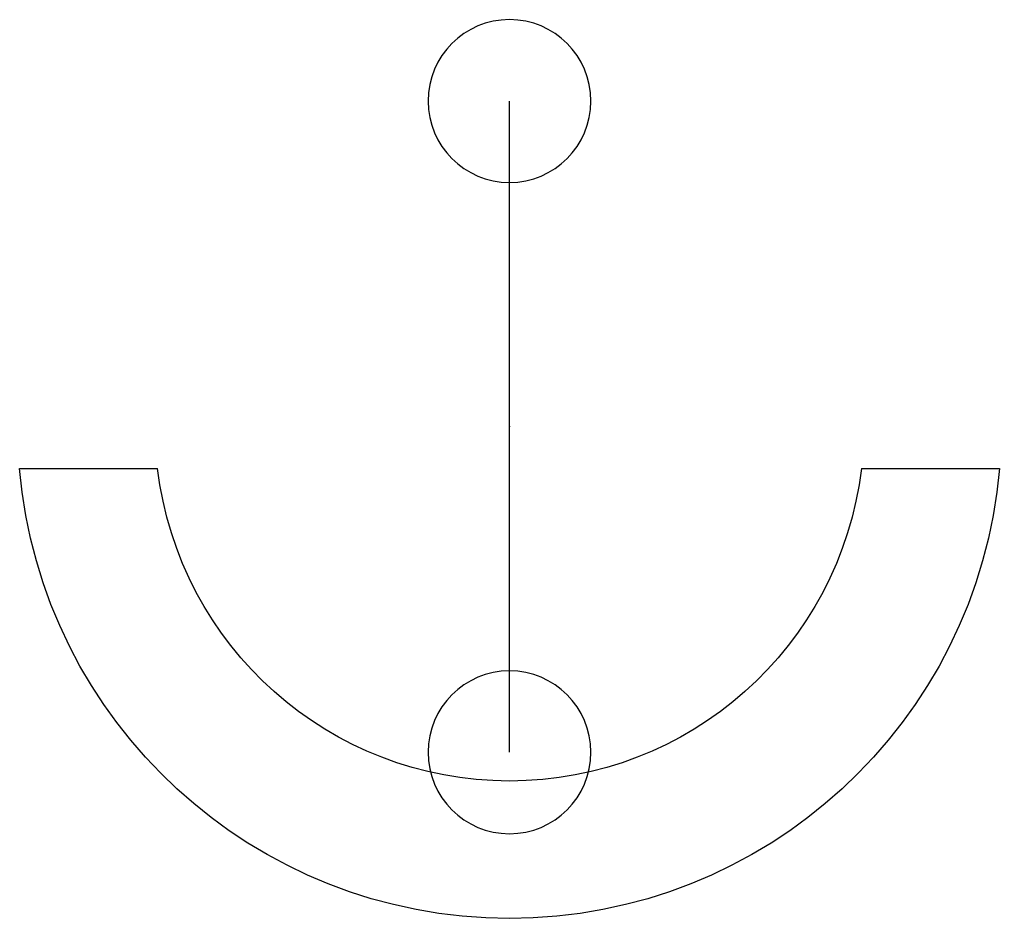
# Model space of a CAD drawing. Header units: centimetres. Extents: x -0.75 to 0.75, y -0.76 to 0.63.
import ezdxf

# ---------------------------------------------------------------- set-up
doc = ezdxf.new("R2010")
doc.units = ezdxf.units.CM
doc.header["$MEASUREMENT"] = 0
doc.layers.add('9520T2 - Modified v1_Sketch1', color=7, linetype='Continuous')

msp = doc.modelspace()

# ---------------------------------------------------------------- linework, layer by layer
at = {"layer": '9520T2 - Modified v1_Sketch1'}
for p, q in [((0, 0, -0.45), (0, 0.5, -0.45)), ((0, -0.5, -0.45), (0, 0, -0.45)), ((-0.7523, -0.064, -0.45), (-0.5403, -0.064, -0.45)), ((0.5403, -0.064, -0.45), (0.7523, -0.064, -0.45))]:
    msp.add_line(p, q, dxfattribs=at)
at = {"layer": '9520T2 - Modified v1_Sketch1', "extrusion": (9.86076e-32, 1.22545e-24, -1)}
for centre in [(0, 0.5, 0.45), (0, -0.5, 0.45)]:
    msp.add_circle(centre, 0.125, dxfattribs=at)
at = {"layer": '9520T2 - Modified v1_Sketch1', "extrusion": (7.10175e-32, 1.22545e-24, -1)}
msp.add_arc((0, 0, 0.45), 0.755, 184.8627, 355.1373, dxfattribs=at)
at = {"layer": '9520T2 - Modified v1_Sketch1', "extrusion": (1.08801e-31, 1.22545e-24, -1)}
msp.add_arc((0, 0, 0.45), 0.5441, 186.7557, 353.2443, dxfattribs=at)
at = {"layer": '9520T2 - Modified v1_Sketch1'}
msp.add_point((0, 0, -0.45), dxfattribs=at)

doc.saveas('drawing.dxf')
